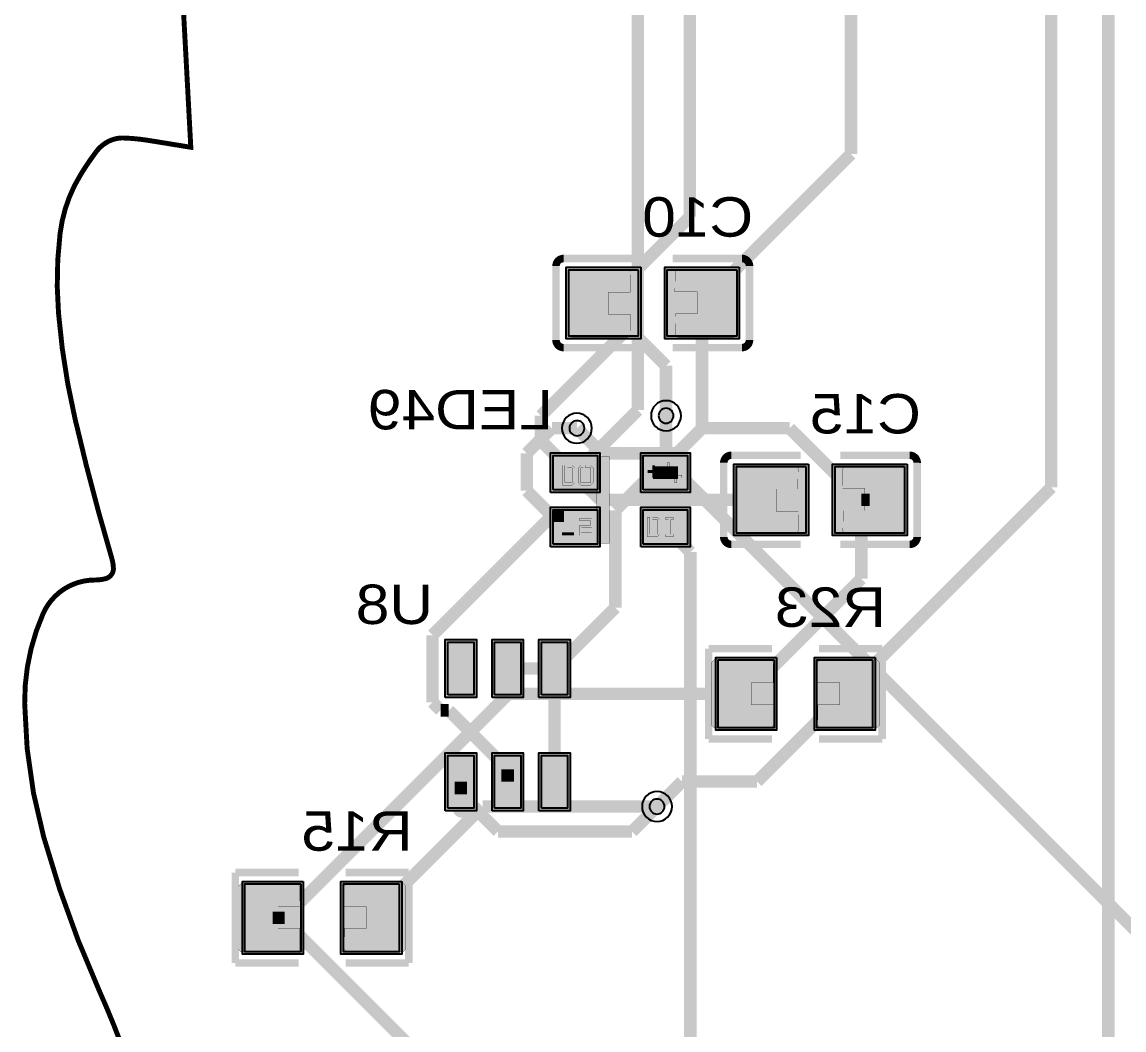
# Model space of a CAD drawing. Header units: millimetres. Extents: x -109 to -2, y -122 to 7.
# Drawn here: x -108.79 to -86.42, y -63.08 to -42.63 of the extents above; entities that cross this region are included whole.
import ezdxf
from ezdxf.enums import TextEntityAlignment as Align

# ---------------------------------------------------------------- set-up
doc = ezdxf.new("R2010")
doc.units = ezdxf.units.MM
doc.header["$MEASUREMENT"] = 0
for name, color, linetype, true_color in [('Board-Outline-Layer', 7, 'Continuous', 0xff00ff), ('Bottom-Layer', 7, 'Continuous', 0x0000ff), ('Bottom-Paste-Mask-Layer', 7, 'Continuous', 0x800000), ('Bottom-Silkscreen-Layer', 7, 'Continuous', 0x66cc33), ('Bottom-Solder-Mask-Layer', 7, 'Continuous', 0xaa00ff), ('Document-Layer', 7, 'Continuous', 0xffffff), ('Hole-Layer', 7, 'Continuous', 0x222222), ('Multi-Layer', 7, 'Continuous', 0xc0c0c0), ('Top-Layer', 7, 'Continuous', 0xff0000), ('Top-Paste-Mask-Layer', 7, 'Continuous', 0x808080), ('Top-Solder-Mask-Layer', 7, 'Continuous', 0x800080)]:
    doc.layers.add(name, color=color, linetype=linetype, true_color=true_color)
doc.styles.get("Standard").update_dxf_attribs({"font": 'arial.ttf'})

msp = doc.modelspace()

# ---------------------------------------------------------------- hatches: boundary and pattern name
at = {"layer": 'Bottom-Layer'}
for points in [[(-96.283, -47.656), (-96.283, -49.006), (-97.693, -49.006), (-97.693, -47.656)], [(-94.283, -47.656), (-94.283, -49.006), (-95.693, -49.006), (-95.693, -47.656)], [(-92.878, -51.649), (-92.878, -52.999), (-94.288, -52.999), (-94.288, -51.649)], [(-90.878, -51.649), (-90.878, -52.999), (-92.288, -52.999), (-92.288, -51.649)], [(-93.525, -55.573), (-93.525, -56.95), (-94.657, -56.95), (-94.657, -55.573)], [(-91.525, -55.573), (-91.525, -56.95), (-92.657, -56.95), (-92.657, -55.573)], [(-103.134, -60.115), (-103.134, -61.492), (-104.266, -61.492), (-104.266, -60.115)], [(-101.134, -60.115), (-101.134, -61.492), (-102.266, -61.492), (-102.266, -60.115)]]:
    msp.add_hatch(color=256, dxfattribs=at).paths.add_polyline_path(points)
at = {"layer": 'Bottom-Paste-Mask-Layer'}
for points in [[(-97.693, -47.691), (-97.693, -48.971), (-97.643, -49.021), (-96.493, -49.021), (-96.443, -48.971), (-96.438, -48.561), (-96.888, -48.561), (-96.888, -48.111), (-96.448, -48.111), (-96.443, -47.691), (-96.493, -47.641), (-97.643, -47.641)], [(-97.693, -47.691), (-97.693, -48.971), (-97.643, -49.021), (-96.493, -49.021), (-96.443, -48.971), (-96.438, -48.561), (-96.888, -48.561), (-96.888, -48.111), (-96.448, -48.111), (-96.443, -47.691), (-96.493, -47.641), (-97.643, -47.641)], [(-94.283, -48.971), (-94.283, -47.691), (-94.333, -47.641), (-95.483, -47.641), (-95.533, -47.691), (-95.538, -48.101), (-95.088, -48.101), (-95.088, -48.551), (-95.528, -48.551), (-95.533, -48.971), (-95.483, -49.021), (-94.333, -49.021)], [(-94.283, -48.971), (-94.283, -47.691), (-94.333, -47.641), (-95.483, -47.641), (-95.533, -47.691), (-95.538, -48.101), (-95.088, -48.101), (-95.088, -48.551), (-95.528, -48.551), (-95.533, -48.971), (-95.483, -49.021), (-94.333, -49.021)], [(-94.288, -51.684), (-94.288, -52.964), (-94.238, -53.014), (-93.088, -53.014), (-93.038, -52.964), (-93.033, -52.554), (-93.483, -52.554), (-93.483, -52.104), (-93.043, -52.104), (-93.038, -51.684), (-93.088, -51.634), (-94.238, -51.634)], [(-94.288, -51.684), (-94.288, -52.964), (-94.238, -53.014), (-93.088, -53.014), (-93.038, -52.964), (-93.033, -52.554), (-93.483, -52.554), (-93.483, -52.104), (-93.043, -52.104), (-93.038, -51.684), (-93.088, -51.634), (-94.238, -51.634)], [(-90.878, -52.964), (-90.878, -51.684), (-90.928, -51.634), (-92.078, -51.634), (-92.128, -51.684), (-92.133, -52.094), (-91.683, -52.094), (-91.683, -52.544), (-92.123, -52.544), (-92.128, -52.964), (-92.078, -53.014), (-90.928, -53.014)], [(-90.878, -52.964), (-90.878, -51.684), (-90.928, -51.634), (-92.078, -51.634), (-92.128, -51.684), (-92.133, -52.094), (-91.683, -52.094), (-91.683, -52.544), (-92.123, -52.544), (-92.128, -52.964), (-92.078, -53.014), (-90.928, -53.014)], [(-93.541, -56.901), (-93.541, -56.481), (-93.986, -56.481), (-93.986, -56.031), (-93.546, -56.031), (-93.541, -55.621), (-93.591, -55.571), (-94.741, -55.571), (-94.791, -55.621), (-94.791, -56.901), (-94.741, -56.951), (-93.591, -56.951)], [(-93.541, -56.901), (-93.541, -56.481), (-93.986, -56.481), (-93.986, -56.031), (-93.546, -56.031), (-93.541, -55.621), (-93.591, -55.571), (-94.741, -55.571), (-94.791, -55.621), (-94.791, -56.901), (-94.741, -56.951), (-93.591, -56.951)], [(-91.391, -56.901), (-91.391, -55.621), (-91.441, -55.571), (-92.591, -55.571), (-92.641, -55.621), (-92.646, -56.031), (-92.196, -56.031), (-92.196, -56.481), (-92.636, -56.481), (-92.641, -56.901), (-92.591, -56.951), (-91.441, -56.951)], [(-91.391, -56.901), (-91.391, -55.621), (-91.441, -55.571), (-92.591, -55.571), (-92.641, -55.621), (-92.646, -56.031), (-92.196, -56.031), (-92.196, -56.481), (-92.636, -56.481), (-92.641, -56.901), (-92.591, -56.951), (-91.441, -56.951)], [(-103.15, -61.444), (-103.15, -61.024), (-103.595, -61.024), (-103.595, -60.574), (-103.155, -60.574), (-103.15, -60.164), (-103.2, -60.114), (-104.35, -60.114), (-104.4, -60.164), (-104.4, -61.444), (-104.35, -61.494), (-103.2, -61.494)], [(-103.15, -61.444), (-103.15, -61.024), (-103.595, -61.024), (-103.595, -60.574), (-103.155, -60.574), (-103.15, -60.164), (-103.2, -60.114), (-104.35, -60.114), (-104.4, -60.164), (-104.4, -61.444), (-104.35, -61.494), (-103.2, -61.494)], [(-101, -61.444), (-101, -60.164), (-101.05, -60.114), (-102.2, -60.114), (-102.25, -60.164), (-102.255, -60.574), (-101.805, -60.574), (-101.805, -61.024), (-102.245, -61.024), (-102.25, -61.444), (-102.2, -61.494), (-101.05, -61.494)], [(-101, -61.444), (-101, -60.164), (-101.05, -60.114), (-102.2, -60.114), (-102.25, -60.164), (-102.255, -60.574), (-101.805, -60.574), (-101.805, -61.024), (-102.245, -61.024), (-102.25, -61.444), (-102.2, -61.494), (-101.05, -61.494)]]:
    msp.add_hatch(color=256, dxfattribs=at).paths.add_polyline_path(points)
at = {"layer": 'Bottom-Solder-Mask-Layer'}
for points in [[(-96.232, -47.605), (-96.232, -49.057), (-97.743, -49.057), (-97.743, -47.605)], [(-94.232, -47.605), (-94.232, -49.057), (-95.743, -49.057), (-95.743, -47.605)], [(-92.827, -51.598), (-92.827, -53.05), (-94.339, -53.05), (-94.339, -51.598)], [(-90.827, -51.598), (-90.827, -53.05), (-92.339, -53.05), (-92.339, -51.598)], [(-93.474, -55.522), (-93.474, -57), (-94.708, -57), (-94.708, -55.522)], [(-91.474, -55.522), (-91.474, -57), (-92.708, -57), (-92.708, -55.522)], [(-103.083, -60.065), (-103.083, -61.543), (-104.317, -61.543), (-104.317, -60.065)], [(-101.083, -60.065), (-101.083, -61.543), (-102.317, -61.543), (-102.317, -60.065)]]:
    msp.add_hatch(color=256, dxfattribs=at).paths.add_polyline_path(points)
at = {"layer": 'Document-Layer'}
for points in [[(-97.822, -51.624), (-97.822, -52.024), (-97.672, -52.024), (-97.622, -52.024), (-97.572, -51.974), (-97.572, -51.674), (-97.622, -51.624), (-97.722, -51.624), (-97.722, -51.674), (-97.622, -51.674), (-97.622, -51.974), (-97.772, -51.974), (-97.772, -51.624)], [(-97.822, -51.624), (-97.822, -52.024), (-97.672, -52.024), (-97.622, -52.024), (-97.572, -51.974), (-97.572, -51.674), (-97.622, -51.624), (-97.722, -51.624), (-97.722, -51.674), (-97.622, -51.674), (-97.622, -51.974), (-97.772, -51.974), (-97.772, -51.624)], [(-97.447, -51.624), (-97.497, -51.674), (-97.497, -51.974), (-97.497, -51.974), (-97.447, -52.024), (-97.247, -52.024), (-97.197, -51.974), (-97.197, -51.674), (-97.197, -51.674), (-97.247, -51.624), (-97.347, -51.624), (-97.347, -51.674), (-97.247, -51.674), (-97.247, -51.974), (-97.447, -51.974), (-97.447, -51.674), (-97.397, -51.674), (-97.397, -51.624)], [(-97.447, -51.624), (-97.497, -51.674), (-97.497, -51.974), (-97.497, -51.974), (-97.447, -52.024), (-97.247, -52.024), (-97.197, -51.974), (-97.197, -51.674), (-97.197, -51.674), (-97.247, -51.624), (-97.347, -51.624), (-97.347, -51.674), (-97.247, -51.674), (-97.247, -51.974), (-97.447, -51.974), (-97.447, -51.674), (-97.397, -51.674), (-97.397, -51.624)], [(-96.872, -51.444), (-96.872, -53.204), (-97.122, -53.204), (-97.122, -51.444)], [(-96.872, -51.444), (-96.872, -53.204), (-97.122, -53.204), (-97.122, -51.444)], [(-95.992, -51.869), (-95.992, -51.629), (-95.942, -51.629), (-95.942, -51.869)], [(-95.992, -51.869), (-95.992, -51.629), (-95.942, -51.629), (-95.942, -51.869)], [(-95.697, -51.574), (-95.697, -51.874), (-95.547, -51.874), (-95.547, -51.974), (-95.497, -51.974), (-95.497, -51.874), (-95.397, -51.874), (-95.397, -51.824), (-95.497, -51.824), (-95.497, -51.674), (-95.547, -51.674), (-95.547, -51.824), (-95.647, -51.824), (-95.647, -51.574)], [(-95.697, -51.574), (-95.697, -51.874), (-95.547, -51.874), (-95.547, -51.974), (-95.497, -51.974), (-95.497, -51.874), (-95.397, -51.874), (-95.397, -51.824), (-95.497, -51.824), (-95.497, -51.674), (-95.547, -51.674), (-95.547, -51.824), (-95.647, -51.824), (-95.647, -51.574)], [(-96.087, -51.724), (-95.847, -51.724), (-95.847, -51.774), (-96.087, -51.774)], [(-96.087, -51.724), (-95.847, -51.724), (-95.847, -51.774), (-96.087, -51.774)], [(-97.467, -52.704), (-97.227, -52.704), (-97.227, -52.884), (-97.437, -52.884), (-97.437, -52.994), (-97.227, -52.994), (-97.227, -53.044), (-97.467, -53.044), (-97.477, -53.044), (-97.477, -53.034), (-97.477, -52.844), (-97.257, -52.844), (-97.257, -52.744), (-97.477, -52.744), (-97.477, -52.704)], [(-97.467, -52.704), (-97.227, -52.704), (-97.227, -52.884), (-97.437, -52.884), (-97.437, -52.994), (-97.227, -52.994), (-97.227, -53.044), (-97.467, -53.044), (-97.477, -53.044), (-97.477, -53.034), (-97.477, -52.844), (-97.257, -52.844), (-97.257, -52.744), (-97.477, -52.744), (-97.477, -52.704)], [(-96.097, -52.674), (-96.097, -53.074), (-95.947, -53.074), (-95.897, -53.074), (-95.847, -53.024), (-95.847, -52.724), (-95.897, -52.674), (-95.997, -52.674), (-95.997, -52.724), (-95.897, -52.724), (-95.897, -53.024), (-96.047, -53.024), (-96.047, -52.674)], [(-96.097, -52.674), (-96.097, -53.074), (-95.947, -53.074), (-95.897, -53.074), (-95.847, -53.024), (-95.847, -52.724), (-95.897, -52.674), (-95.997, -52.674), (-95.997, -52.724), (-95.897, -52.724), (-95.897, -53.024), (-96.047, -53.024), (-96.047, -52.674)], [(-95.722, -53.074), (-95.722, -53.024), (-95.672, -53.024), (-95.672, -52.724), (-95.722, -52.724), (-95.722, -52.674), (-95.572, -52.674), (-95.572, -52.724), (-95.622, -52.724), (-95.622, -53.024), (-95.572, -53.024), (-95.572, -53.074)], [(-95.722, -53.074), (-95.722, -53.024), (-95.672, -53.024), (-95.672, -52.724), (-95.722, -52.724), (-95.722, -52.674), (-95.572, -52.674), (-95.572, -52.724), (-95.622, -52.724), (-95.622, -53.024), (-95.572, -53.024), (-95.572, -53.074)], [(-97.827, -52.989), (-97.587, -52.989), (-97.587, -53.039), (-97.827, -53.039)], [(-97.827, -52.989), (-97.587, -52.989), (-97.587, -53.039), (-97.827, -53.039)]]:
    msp.add_hatch(color=256, dxfattribs=at).paths.add_polyline_path(points)
at = {"layer": 'Top-Layer'}
for points in [[(-98.012, -52.124), (-98.012, -51.424), (-97.112, -51.424), (-97.112, -52.124)], [(-96.182, -52.124), (-96.182, -51.424), (-95.282, -51.424), (-95.282, -52.124)], [(-98.012, -53.224), (-98.012, -52.524), (-97.112, -52.524), (-97.112, -53.224)], [(-96.182, -53.224), (-96.182, -52.524), (-95.282, -52.524), (-95.282, -53.224)], [(-100.149, -56.283), (-100.149, -55.211), (-99.617, -55.211), (-99.617, -56.283)], [(-99.199, -56.283), (-99.199, -55.211), (-98.667, -55.211), (-98.667, -56.283)], [(-98.249, -56.283), (-98.249, -55.211), (-97.717, -55.211), (-97.717, -56.283)], [(-100.149, -58.581), (-100.149, -57.509), (-99.617, -57.509), (-99.617, -58.581)], [(-99.199, -58.581), (-99.199, -57.509), (-98.667, -57.509), (-98.667, -58.581)], [(-98.249, -58.581), (-98.249, -57.509), (-97.717, -57.509), (-97.717, -58.581)]]:
    msp.add_hatch(color=256, dxfattribs=at).paths.add_polyline_path(points)
at = {"layer": 'Top-Paste-Mask-Layer'}
for points in [[(-98.012, -52.124), (-98.012, -51.424), (-97.112, -51.424), (-97.112, -52.124)], [(-96.182, -52.124), (-96.182, -51.424), (-95.282, -51.424), (-95.282, -52.124)], [(-98.012, -53.224), (-98.012, -52.524), (-97.112, -52.524), (-97.112, -53.224)], [(-96.182, -53.224), (-96.182, -52.524), (-95.282, -52.524), (-95.282, -53.224)], [(-100.149, -56.283), (-100.149, -55.211), (-99.617, -55.211), (-99.617, -56.283)], [(-99.199, -56.283), (-99.199, -55.211), (-98.667, -55.211), (-98.667, -56.283)], [(-98.249, -56.283), (-98.249, -55.211), (-97.717, -55.211), (-97.717, -56.283)], [(-100.149, -58.581), (-100.149, -57.509), (-99.617, -57.509), (-99.617, -58.581)], [(-99.199, -58.581), (-99.199, -57.509), (-98.667, -57.509), (-98.667, -58.581)], [(-98.249, -58.581), (-98.249, -57.509), (-97.717, -57.509), (-97.717, -58.581)]]:
    msp.add_hatch(color=256, dxfattribs=at).paths.add_polyline_path(points)
at = {"layer": 'Top-Solder-Mask-Layer'}
for points in [[(-98.063, -52.175), (-98.063, -51.373), (-97.061, -51.373), (-97.061, -52.175)], [(-96.233, -52.175), (-96.233, -51.373), (-95.231, -51.373), (-95.231, -52.175)], [(-98.063, -53.275), (-98.063, -52.473), (-97.061, -52.473), (-97.061, -53.275)], [(-96.233, -53.275), (-96.233, -52.473), (-95.231, -52.473), (-95.231, -53.275)], [(-100.2, -56.334), (-100.2, -55.16), (-99.566, -55.16), (-99.566, -56.334)], [(-99.25, -56.334), (-99.25, -55.16), (-98.616, -55.16), (-98.616, -56.334)], [(-98.3, -56.334), (-98.3, -55.16), (-97.666, -55.16), (-97.666, -56.334)], [(-100.2, -58.632), (-100.2, -57.458), (-99.566, -57.458), (-99.566, -58.632)], [(-99.25, -58.632), (-99.25, -57.458), (-98.616, -57.458), (-98.616, -58.632)], [(-98.3, -58.632), (-98.3, -57.458), (-97.666, -57.458), (-97.666, -58.632)]]:
    msp.add_hatch(color=256, dxfattribs=at).paths.add_polyline_path(points)

# ---------------------------------------------------------------- linework, layer by layer
at = {"layer": 'Board-Outline-Layer', "const_width": 0.1}
msp.add_lwpolyline([(-105.528, -42.115), (-105.364, -45.17), (-106.228, -45.03, 0.033), (-106.731, -44.982, 0.126), (-107.034, -45.05, 0.114), (-107.284, -45.26, 0.024), (-107.605, -45.733, 0.107), (-108.017, -46.917, 0.051), (-108.049, -48.536, 0.037), (-107.715, -50.674, 0.015), (-106.967, -53.513, -0.065), (-106.935, -53.714, -0.177), (-106.98, -53.848, -0.168), (-107.103, -53.926, -0.058), (-107.315, -53.951, 0.297), (-108.362, -54.633, 0.107), (-108.736, -56.458, 0.065), (-108.35, -59.164, 0.037), (-107.224, -62.28, -0.015), (-106.791, -63.332, -0.022)], format="xyb", dxfattribs=at)
at = {"layer": 'Bottom-Layer', "const_width": 0.254}
for points in [[(-86.741, -66.294), (-86.741, -16.002)], [(-95.234, -33.655), (-95.234, -46.578)], [(-91.964, -34.925), (-91.964, -45.308)], [(-87.9, -35.052), (-87.9, -52.07)], [(-91.964, -45.308), (-94.988, -48.331)], [(-95.234, -46.578), (-96.988, -48.331)], [(-96.988, -48.331), (-96.48, -48.839)], [(-94.988, -48.331), (-94.988, -50.871)], [(-96.48, -48.839), (-98.258, -50.617)], [(-96.48, -48.839), (-95.718, -49.601)], [(-95.718, -49.601), (-95.718, -50.617)], [(-98.258, -50.617), (-98.258, -51.125)], [(-97.02, -51.379), (-97.528, -50.871)], [(-94.988, -50.871), (-95.496, -51.379)], [(-94.988, -50.871), (-93.21, -50.871)], [(-93.21, -50.871), (-91.756, -52.324)], [(-98.258, -51.125), (-97.058, -52.324)], [(-95.496, -51.379), (-97.02, -51.379)], [(-87.9, -52.07), (-92.091, -56.261)], [(-97.058, -52.324), (-93.583, -52.324)], [(-91.756, -52.324), (-91.583, -52.324)], [(-91.756, -52.324), (-91.756, -53.926)], [(-91.756, -53.926), (-94.091, -56.261)], [(-98.917, -56.261), (-103.235, -60.579)], [(-94.091, -56.261), (-98.917, -56.261)], [(-92.091, -56.261), (-93.869, -58.039)], [(-95.393, -58.039), (-95.901, -58.547)], [(-93.869, -58.039), (-95.393, -58.039)], [(-99.443, -58.547), (-101.7, -60.804)], [(-95.901, -58.547), (-99.443, -58.547)], [(-103.235, -60.579), (-103.46, -60.804)], [(-103.235, -60.579), (-103.235, -61.087)], [(-103.46, -60.804), (-103.7, -60.804)], [(-103.235, -61.087), (-95.869, -68.453)]]:
    msp.add_lwpolyline(points, dxfattribs=at)
at = {"layer": 'Bottom-Layer'}
for points in [[(-96.283, -47.656), (-96.283, -49.006), (-97.693, -49.006), (-97.693, -47.656)], [(-94.283, -47.656), (-94.283, -49.006), (-95.693, -49.006), (-95.693, -47.656)], [(-92.878, -51.649), (-92.878, -52.999), (-94.288, -52.999), (-94.288, -51.649)], [(-90.878, -51.649), (-90.878, -52.999), (-92.288, -52.999), (-92.288, -51.649)], [(-93.525, -55.573), (-93.525, -56.95), (-94.657, -56.95), (-94.657, -55.573)], [(-91.525, -55.573), (-91.525, -56.95), (-92.657, -56.95), (-92.657, -55.573)], [(-103.134, -60.115), (-103.134, -61.492), (-104.266, -61.492), (-104.266, -60.115)], [(-101.134, -60.115), (-101.134, -61.492), (-102.266, -61.492), (-102.266, -60.115)]]:
    msp.add_lwpolyline(points, close=True, dxfattribs=at)
at = {"layer": 'Bottom-Paste-Mask-Layer', "const_width": 0.00508}
for points in [[(-97.693, -47.691), (-97.693, -48.971), (-97.643, -49.021), (-96.493, -49.021), (-96.443, -48.971), (-96.438, -48.561), (-96.888, -48.561), (-96.888, -48.111), (-96.448, -48.111), (-96.443, -47.691), (-96.493, -47.641), (-97.643, -47.641)], [(-97.693, -47.691), (-97.693, -48.971), (-97.643, -49.021), (-96.493, -49.021), (-96.443, -48.971), (-96.438, -48.561), (-96.888, -48.561), (-96.888, -48.111), (-96.448, -48.111), (-96.443, -47.691), (-96.493, -47.641), (-97.643, -47.641)], [(-94.283, -48.971), (-94.283, -47.691), (-94.333, -47.641), (-95.483, -47.641), (-95.533, -47.691), (-95.538, -48.101), (-95.088, -48.101), (-95.088, -48.551), (-95.528, -48.551), (-95.533, -48.971), (-95.483, -49.021), (-94.333, -49.021)], [(-94.283, -48.971), (-94.283, -47.691), (-94.333, -47.641), (-95.483, -47.641), (-95.533, -47.691), (-95.538, -48.101), (-95.088, -48.101), (-95.088, -48.551), (-95.528, -48.551), (-95.533, -48.971), (-95.483, -49.021), (-94.333, -49.021)], [(-94.288, -51.684), (-94.288, -52.964), (-94.238, -53.014), (-93.088, -53.014), (-93.038, -52.964), (-93.033, -52.554), (-93.483, -52.554), (-93.483, -52.104), (-93.043, -52.104), (-93.038, -51.684), (-93.088, -51.634), (-94.238, -51.634)], [(-94.288, -51.684), (-94.288, -52.964), (-94.238, -53.014), (-93.088, -53.014), (-93.038, -52.964), (-93.033, -52.554), (-93.483, -52.554), (-93.483, -52.104), (-93.043, -52.104), (-93.038, -51.684), (-93.088, -51.634), (-94.238, -51.634)], [(-90.878, -52.964), (-90.878, -51.684), (-90.928, -51.634), (-92.078, -51.634), (-92.128, -51.684), (-92.133, -52.094), (-91.683, -52.094), (-91.683, -52.544), (-92.123, -52.544), (-92.128, -52.964), (-92.078, -53.014), (-90.928, -53.014)], [(-90.878, -52.964), (-90.878, -51.684), (-90.928, -51.634), (-92.078, -51.634), (-92.128, -51.684), (-92.133, -52.094), (-91.683, -52.094), (-91.683, -52.544), (-92.123, -52.544), (-92.128, -52.964), (-92.078, -53.014), (-90.928, -53.014)], [(-93.541, -56.901), (-93.541, -56.481), (-93.986, -56.481), (-93.986, -56.031), (-93.546, -56.031), (-93.541, -55.621), (-93.591, -55.571), (-94.741, -55.571), (-94.791, -55.621), (-94.791, -56.901), (-94.741, -56.951), (-93.591, -56.951)], [(-93.541, -56.901), (-93.541, -56.481), (-93.986, -56.481), (-93.986, -56.031), (-93.546, -56.031), (-93.541, -55.621), (-93.591, -55.571), (-94.741, -55.571), (-94.791, -55.621), (-94.791, -56.901), (-94.741, -56.951), (-93.591, -56.951)], [(-91.391, -56.901), (-91.391, -55.621), (-91.441, -55.571), (-92.591, -55.571), (-92.641, -55.621), (-92.646, -56.031), (-92.196, -56.031), (-92.196, -56.481), (-92.636, -56.481), (-92.641, -56.901), (-92.591, -56.951), (-91.441, -56.951)], [(-91.391, -56.901), (-91.391, -55.621), (-91.441, -55.571), (-92.591, -55.571), (-92.641, -55.621), (-92.646, -56.031), (-92.196, -56.031), (-92.196, -56.481), (-92.636, -56.481), (-92.641, -56.901), (-92.591, -56.951), (-91.441, -56.951)], [(-103.15, -61.444), (-103.15, -61.024), (-103.595, -61.024), (-103.595, -60.574), (-103.155, -60.574), (-103.15, -60.164), (-103.2, -60.114), (-104.35, -60.114), (-104.4, -60.164), (-104.4, -61.444), (-104.35, -61.494), (-103.2, -61.494)], [(-103.15, -61.444), (-103.15, -61.024), (-103.595, -61.024), (-103.595, -60.574), (-103.155, -60.574), (-103.15, -60.164), (-103.2, -60.114), (-104.35, -60.114), (-104.4, -60.164), (-104.4, -61.444), (-104.35, -61.494), (-103.2, -61.494)], [(-101, -61.444), (-101, -60.164), (-101.05, -60.114), (-102.2, -60.114), (-102.25, -60.164), (-102.255, -60.574), (-101.805, -60.574), (-101.805, -61.024), (-102.245, -61.024), (-102.25, -61.444), (-102.2, -61.494), (-101.05, -61.494)], [(-101, -61.444), (-101, -60.164), (-101.05, -60.114), (-102.2, -60.114), (-102.25, -60.164), (-102.255, -60.574), (-101.805, -60.574), (-101.805, -61.024), (-102.245, -61.024), (-102.25, -61.444), (-102.2, -61.494), (-101.05, -61.494)]]:
    msp.add_lwpolyline(points, close=True, dxfattribs=at)
at = {"layer": 'Bottom-Silkscreen-Layer', "const_width": 0.152}
for points in [[(-97.951, -47.58, -0.414), (-97.799, -47.427)], [(-97.951, -47.58, -0.414), (-97.799, -47.427)], [(-94.024, -47.58, 0.414), (-94.176, -47.427)], [(-94.024, -47.58, 0.414), (-94.176, -47.427)], [(-97.799, -49.235, -0.414), (-97.951, -49.082)], [(-97.799, -49.235, -0.414), (-97.951, -49.082)], [(-94.176, -49.235, 0.414), (-94.024, -49.082)], [(-94.176, -49.235, 0.414), (-94.024, -49.082)], [(-94.547, -51.573, -0.414), (-94.394, -51.42)], [(-94.547, -51.573, -0.414), (-94.394, -51.42)], [(-90.62, -51.573, 0.414), (-90.772, -51.42)], [(-90.62, -51.573, 0.414), (-90.772, -51.42)], [(-94.394, -53.228, -0.414), (-94.547, -53.075)], [(-94.394, -53.228, -0.414), (-94.547, -53.075)], [(-90.772, -53.228, 0.414), (-90.62, -53.075)], [(-90.772, -53.228, 0.414), (-90.62, -53.075)]]:
    msp.add_lwpolyline(points, format="xyb", dxfattribs=at)
for points in [[(-97.799, -47.427), (-96.389, -47.427)], [(-97.799, -47.427), (-96.389, -47.427)], [(-94.176, -47.427), (-95.586, -47.427)], [(-94.176, -47.427), (-95.586, -47.427)], [(-97.951, -49.082), (-97.951, -47.58)], [(-97.951, -49.082), (-97.951, -47.58)], [(-94.024, -49.082), (-94.024, -47.58)], [(-94.024, -49.082), (-94.024, -47.58)], [(-96.389, -49.235), (-97.799, -49.235)], [(-96.389, -49.235), (-97.799, -49.235)], [(-95.586, -49.235), (-94.176, -49.235)], [(-95.586, -49.235), (-94.176, -49.235)], [(-94.394, -51.42), (-92.984, -51.42)], [(-94.394, -51.42), (-92.984, -51.42)], [(-90.772, -51.42), (-92.182, -51.42)], [(-90.772, -51.42), (-92.182, -51.42)], [(-94.547, -53.075), (-94.547, -51.573)], [(-94.547, -53.075), (-94.547, -51.573)], [(-90.62, -53.075), (-90.62, -51.573)], [(-90.62, -53.075), (-90.62, -51.573)], [(-92.984, -53.228), (-94.394, -53.228)], [(-92.984, -53.228), (-94.394, -53.228)], [(-92.182, -53.228), (-90.772, -53.228)], [(-92.182, -53.228), (-90.772, -53.228)], [(-94.852, -57.178), (-94.852, -55.344)], [(-94.852, -55.344), (-93.567, -55.344)], [(-94.852, -57.178), (-94.852, -55.344)], [(-94.852, -55.344), (-93.567, -55.344)], [(-91.33, -55.344), (-92.615, -55.344)], [(-91.33, -55.344), (-92.615, -55.344)], [(-91.33, -57.178), (-91.33, -55.344)], [(-91.33, -57.178), (-91.33, -55.344)], [(-93.567, -57.178), (-94.852, -57.178)], [(-93.567, -57.178), (-94.852, -57.178)], [(-92.615, -57.178), (-91.33, -57.178)], [(-92.615, -57.178), (-91.33, -57.178)], [(-104.461, -61.721), (-104.461, -59.887)], [(-104.461, -59.887), (-103.176, -59.887)], [(-104.461, -61.721), (-104.461, -59.887)], [(-104.461, -59.887), (-103.176, -59.887)], [(-100.939, -59.887), (-102.224, -59.887)], [(-100.939, -59.887), (-102.224, -59.887)], [(-100.939, -61.721), (-100.939, -59.887)], [(-100.939, -61.721), (-100.939, -59.887)], [(-103.176, -61.721), (-104.461, -61.721)], [(-103.176, -61.721), (-104.461, -61.721)], [(-102.224, -61.721), (-100.939, -61.721)], [(-102.224, -61.721), (-100.939, -61.721)]]:
    msp.add_lwpolyline(points, dxfattribs=at)
at = {"layer": 'Bottom-Solder-Mask-Layer'}
for points in [[(-96.232, -47.605), (-96.232, -49.057), (-97.743, -49.057), (-97.743, -47.605)], [(-94.232, -47.605), (-94.232, -49.057), (-95.743, -49.057), (-95.743, -47.605)], [(-92.827, -51.598), (-92.827, -53.05), (-94.339, -53.05), (-94.339, -51.598)], [(-90.827, -51.598), (-90.827, -53.05), (-92.339, -53.05), (-92.339, -51.598)], [(-93.474, -55.522), (-93.474, -57), (-94.708, -57), (-94.708, -55.522)], [(-91.474, -55.522), (-91.474, -57), (-92.708, -57), (-92.708, -55.522)], [(-103.083, -60.065), (-103.083, -61.543), (-104.317, -61.543), (-104.317, -60.065)], [(-101.083, -60.065), (-101.083, -61.543), (-102.317, -61.543), (-102.317, -60.065)]]:
    msp.add_lwpolyline(points, close=True, dxfattribs=at)
at = {"layer": 'Document-Layer', "const_width": 0.00508}
for points in [[(-97.822, -51.624), (-97.822, -52.024), (-97.672, -52.024), (-97.622, -52.024), (-97.572, -51.974), (-97.572, -51.674), (-97.622, -51.624), (-97.722, -51.624), (-97.722, -51.674), (-97.622, -51.674), (-97.622, -51.974), (-97.772, -51.974), (-97.772, -51.624)], [(-97.822, -51.624), (-97.822, -52.024), (-97.672, -52.024), (-97.622, -52.024), (-97.572, -51.974), (-97.572, -51.674), (-97.622, -51.624), (-97.722, -51.624), (-97.722, -51.674), (-97.622, -51.674), (-97.622, -51.974), (-97.772, -51.974), (-97.772, -51.624)], [(-97.447, -51.624), (-97.497, -51.674), (-97.497, -51.974), (-97.497, -51.974), (-97.447, -52.024), (-97.247, -52.024), (-97.197, -51.974), (-97.197, -51.674), (-97.197, -51.674), (-97.247, -51.624), (-97.347, -51.624), (-97.347, -51.674), (-97.247, -51.674), (-97.247, -51.974), (-97.447, -51.974), (-97.447, -51.674), (-97.397, -51.674), (-97.397, -51.624)], [(-97.447, -51.624), (-97.497, -51.674), (-97.497, -51.974), (-97.497, -51.974), (-97.447, -52.024), (-97.247, -52.024), (-97.197, -51.974), (-97.197, -51.674), (-97.197, -51.674), (-97.247, -51.624), (-97.347, -51.624), (-97.347, -51.674), (-97.247, -51.674), (-97.247, -51.974), (-97.447, -51.974), (-97.447, -51.674), (-97.397, -51.674), (-97.397, -51.624)], [(-96.872, -51.444), (-96.872, -53.204), (-97.122, -53.204), (-97.122, -51.444)], [(-96.872, -51.444), (-96.872, -53.204), (-97.122, -53.204), (-97.122, -51.444)], [(-95.992, -51.869), (-95.992, -51.629), (-95.942, -51.629), (-95.942, -51.869)], [(-95.992, -51.869), (-95.992, -51.629), (-95.942, -51.629), (-95.942, -51.869)], [(-95.697, -51.574), (-95.697, -51.874), (-95.547, -51.874), (-95.547, -51.974), (-95.497, -51.974), (-95.497, -51.874), (-95.397, -51.874), (-95.397, -51.824), (-95.497, -51.824), (-95.497, -51.674), (-95.547, -51.674), (-95.547, -51.824), (-95.647, -51.824), (-95.647, -51.574)], [(-95.697, -51.574), (-95.697, -51.874), (-95.547, -51.874), (-95.547, -51.974), (-95.497, -51.974), (-95.497, -51.874), (-95.397, -51.874), (-95.397, -51.824), (-95.497, -51.824), (-95.497, -51.674), (-95.547, -51.674), (-95.547, -51.824), (-95.647, -51.824), (-95.647, -51.574)], [(-96.087, -51.724), (-95.847, -51.724), (-95.847, -51.774), (-96.087, -51.774)], [(-96.087, -51.724), (-95.847, -51.724), (-95.847, -51.774), (-96.087, -51.774)], [(-97.467, -52.704), (-97.227, -52.704), (-97.227, -52.884), (-97.437, -52.884), (-97.437, -52.994), (-97.227, -52.994), (-97.227, -53.044), (-97.467, -53.044), (-97.477, -53.044), (-97.477, -53.034), (-97.477, -52.844), (-97.257, -52.844), (-97.257, -52.744), (-97.477, -52.744), (-97.477, -52.704)], [(-97.467, -52.704), (-97.227, -52.704), (-97.227, -52.884), (-97.437, -52.884), (-97.437, -52.994), (-97.227, -52.994), (-97.227, -53.044), (-97.467, -53.044), (-97.477, -53.044), (-97.477, -53.034), (-97.477, -52.844), (-97.257, -52.844), (-97.257, -52.744), (-97.477, -52.744), (-97.477, -52.704)], [(-96.097, -52.674), (-96.097, -53.074), (-95.947, -53.074), (-95.897, -53.074), (-95.847, -53.024), (-95.847, -52.724), (-95.897, -52.674), (-95.997, -52.674), (-95.997, -52.724), (-95.897, -52.724), (-95.897, -53.024), (-96.047, -53.024), (-96.047, -52.674)], [(-96.097, -52.674), (-96.097, -53.074), (-95.947, -53.074), (-95.897, -53.074), (-95.847, -53.024), (-95.847, -52.724), (-95.897, -52.674), (-95.997, -52.674), (-95.997, -52.724), (-95.897, -52.724), (-95.897, -53.024), (-96.047, -53.024), (-96.047, -52.674)], [(-95.722, -53.074), (-95.722, -53.024), (-95.672, -53.024), (-95.672, -52.724), (-95.722, -52.724), (-95.722, -52.674), (-95.572, -52.674), (-95.572, -52.724), (-95.622, -52.724), (-95.622, -53.024), (-95.572, -53.024), (-95.572, -53.074)], [(-95.722, -53.074), (-95.722, -53.024), (-95.672, -53.024), (-95.672, -52.724), (-95.722, -52.724), (-95.722, -52.674), (-95.572, -52.674), (-95.572, -52.724), (-95.622, -52.724), (-95.622, -53.024), (-95.572, -53.024), (-95.572, -53.074)], [(-97.827, -52.989), (-97.587, -52.989), (-97.587, -53.039), (-97.827, -53.039)], [(-97.827, -52.989), (-97.587, -52.989), (-97.587, -53.039), (-97.827, -53.039)]]:
    msp.add_lwpolyline(points, close=True, dxfattribs=at)
at = {"layer": 'Document-Layer', "const_width": 0.2}
msp.add_lwpolyline([(-99.953, -58.576, 1), (-99.753, -58.576, 1)], format="xyb", close=True, dxfattribs=at)
msp.add_lwpolyline([(-99.953, -58.576, 1), (-99.753, -58.576, 1)], format="xyb", close=True, dxfattribs=at)
at = {"layer": 'Hole-Layer'}
for points in [[(-95.87, -50.617, 1), (-95.565, -50.617, 1)], [(-97.68, -50.871, 1), (-97.375, -50.871, 1)], [(-96.054, -58.547, 1), (-95.749, -58.547, 1)]]:
    msp.add_lwpolyline(points, format="xyb", close=True, dxfattribs=at)
at = {"layer": 'Multi-Layer'}
for points in [[(-96.023, -50.617, 1), (-95.413, -50.617), (-95.413, -50.617, 1), (-96.023, -50.617)], [(-97.833, -50.871, 1), (-97.223, -50.871), (-97.223, -50.871, 1), (-97.833, -50.871)], [(-96.206, -58.547, 1), (-95.596, -58.547), (-95.596, -58.547, 1), (-96.206, -58.547)]]:
    msp.add_lwpolyline(points, format="xyb", dxfattribs=at)
at = {"layer": 'Top-Layer', "const_width": 0.254}
for points in [[(-96.292, -50.504), (-96.292, -32.352)], [(-97.562, -51.774), (-96.292, -50.504)], [(-95.718, -50.617), (-95.718, -51.76)], [(-98.036, -50.871), (-98.544, -51.379)], [(-97.528, -50.871), (-98.036, -50.871)], [(-98.544, -51.379), (-98.544, -52.141)], [(-95.986, -51.774), (-96.748, -52.536)], [(-95.732, -51.774), (-95.986, -51.774)], [(-95.718, -51.76), (-95.732, -51.774)], [(-95.732, -51.774), (-95.478, -51.774)], [(-95.478, -51.774), (-86.08, -61.172)], [(-98.544, -52.141), (-98.036, -52.649)], [(-98.036, -52.649), (-100.457, -55.071)], [(-98.036, -52.649), (-97.787, -52.649)], [(-97.787, -52.649), (-97.562, -52.874)], [(-96.748, -52.536), (-96.748, -54.512)], [(-95.224, -53.382), (-95.732, -52.874)], [(-95.224, -66.812), (-95.224, -53.382)], [(-96.748, -54.512), (-97.983, -55.747)], [(-100.457, -55.071), (-100.457, -56.431)], [(-97.983, -55.747), (-98.933, -55.747)], [(-97.983, -55.747), (-97.983, -58.045)], [(-100.457, -56.431), (-100.294, -56.595)], [(-100.294, -56.595), (-100.13, -56.595)], [(-100.13, -56.595), (-98.933, -57.791)], [(-98.933, -57.791), (-98.933, -58.045)], [(-99.883, -58.299), (-99.883, -58.045)], [(-99.127, -59.055), (-99.883, -58.299)], [(-95.901, -58.547), (-96.409, -59.055)], [(-96.409, -59.055), (-99.127, -59.055)]]:
    msp.add_lwpolyline(points, dxfattribs=at)
at = {"layer": 'Top-Layer'}
for points in [[(-98.012, -52.124), (-98.012, -51.424), (-97.112, -51.424), (-97.112, -52.124)], [(-96.182, -52.124), (-96.182, -51.424), (-95.282, -51.424), (-95.282, -52.124)], [(-98.012, -53.224), (-98.012, -52.524), (-97.112, -52.524), (-97.112, -53.224)], [(-96.182, -53.224), (-96.182, -52.524), (-95.282, -52.524), (-95.282, -53.224)], [(-100.149, -56.283), (-100.149, -55.211), (-99.617, -55.211), (-99.617, -56.283)], [(-99.199, -56.283), (-99.199, -55.211), (-98.667, -55.211), (-98.667, -56.283)], [(-98.249, -56.283), (-98.249, -55.211), (-97.717, -55.211), (-97.717, -56.283)], [(-100.149, -58.581), (-100.149, -57.509), (-99.617, -57.509), (-99.617, -58.581)], [(-99.199, -58.581), (-99.199, -57.509), (-98.667, -57.509), (-98.667, -58.581)], [(-98.249, -58.581), (-98.249, -57.509), (-97.717, -57.509), (-97.717, -58.581)]]:
    msp.add_lwpolyline(points, close=True, dxfattribs=at)
at = {"layer": 'Top-Paste-Mask-Layer'}
for points in [[(-98.012, -52.124), (-98.012, -51.424), (-97.112, -51.424), (-97.112, -52.124)], [(-96.182, -52.124), (-96.182, -51.424), (-95.282, -51.424), (-95.282, -52.124)], [(-98.012, -53.224), (-98.012, -52.524), (-97.112, -52.524), (-97.112, -53.224)], [(-96.182, -53.224), (-96.182, -52.524), (-95.282, -52.524), (-95.282, -53.224)], [(-100.149, -56.283), (-100.149, -55.211), (-99.617, -55.211), (-99.617, -56.283)], [(-99.199, -56.283), (-99.199, -55.211), (-98.667, -55.211), (-98.667, -56.283)], [(-98.249, -56.283), (-98.249, -55.211), (-97.717, -55.211), (-97.717, -56.283)], [(-100.149, -58.581), (-100.149, -57.509), (-99.617, -57.509), (-99.617, -58.581)], [(-99.199, -58.581), (-99.199, -57.509), (-98.667, -57.509), (-98.667, -58.581)], [(-98.249, -58.581), (-98.249, -57.509), (-97.717, -57.509), (-97.717, -58.581)]]:
    msp.add_lwpolyline(points, close=True, dxfattribs=at)
at = {"layer": 'Top-Solder-Mask-Layer'}
for points in [[(-98.063, -52.175), (-98.063, -51.373), (-97.061, -51.373), (-97.061, -52.175)], [(-96.233, -52.175), (-96.233, -51.373), (-95.231, -51.373), (-95.231, -52.175)], [(-98.063, -53.275), (-98.063, -52.473), (-97.061, -52.473), (-97.061, -53.275)], [(-96.233, -53.275), (-96.233, -52.473), (-95.231, -52.473), (-95.231, -53.275)], [(-100.2, -56.334), (-100.2, -55.16), (-99.566, -55.16), (-99.566, -56.334)], [(-99.25, -56.334), (-99.25, -55.16), (-98.616, -55.16), (-98.616, -56.334)], [(-98.3, -56.334), (-98.3, -55.16), (-97.666, -55.16), (-97.666, -56.334)], [(-100.2, -58.632), (-100.2, -57.458), (-99.566, -57.458), (-99.566, -58.632)], [(-99.25, -58.632), (-99.25, -57.458), (-98.616, -57.458), (-98.616, -58.632)], [(-98.3, -58.632), (-98.3, -57.458), (-97.666, -57.458), (-97.666, -58.632)]]:
    msp.add_lwpolyline(points, close=True, dxfattribs=at)

# ---------------------------------------------------------------- texts
at = {"layer": 'Bottom-Silkscreen-Layer', "text_generation_flag": 2, "width": 1.1}
for s, p in [('C10', (-93.948, -47.224)), ('LED49', (-98.012, -51.134)), ('C15', (-90.543, -51.217)), ('U8', (-100.446, -55.084)), ('R23', (-91.254, -55.141)), ('R15', (-100.863, -59.684))]:
    msp.add_text(s, height=0.8001, dxfattribs=at).set_placement(p, align=Align.BOTTOM_LEFT)

doc.saveas('drawing.dxf')
